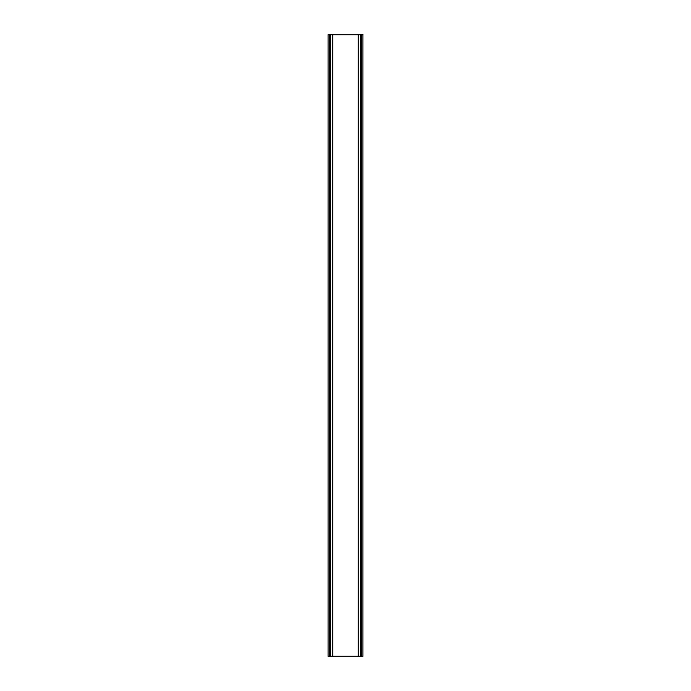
<?xml version="1.0" encoding="UTF-8"?>
<svg xmlns="http://www.w3.org/2000/svg" width="691" height="691" viewBox="0 0 691 691"><rect width="100%" height="100%" fill="white"/><g stroke="black" fill="none" stroke-linecap="round" stroke-linejoin="round"><path stroke-width="1.04" d="M361.41 34.55L361.41 656.45M360.564 34.55L360.564 656.45M358.456 34.55L358.456 656.45M332.544 34.55L332.544 656.45M330.436 34.55L330.436 656.45M329.59 34.55L329.59 656.45M362.775 34.55L328.225 34.55L328.225 656.45L362.775 656.45L362.775 34.55"/></g></svg>
